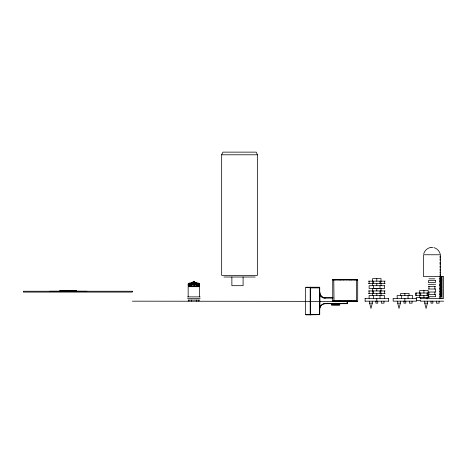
<?xml version="1.0" encoding="UTF-8"?>
<svg xmlns="http://www.w3.org/2000/svg" width="467" height="467" viewBox="0 0 467 467"><rect width="100%" height="100%" fill="white"/><g stroke="black" fill="none" stroke-linecap="round" stroke-linejoin="round"><path stroke-width="0.7" d="M325.306 297.823A5.581 5.581 0 0 1 319.726 292.243L319.726 293.177M331.535 304.922L339.626 304.992L339.813 303.515L339.626 304.992L331.535 304.992M193.18 286.09L193.344 283.352L192.258 283.352L192.007 283.755L191.756 284.339L196.023 284.339L195.504 283.352L194.424 283.352L194.424 283.755M193.18 284.339L193.262 283.755M337.688 279.803L337.746 279.505M372.304 301.174L372.304 303.159L370.967 308.442L369.631 303.159L369.631 301.174M400.365 301.174L400.365 303.159L399.028 308.442L397.691 303.159L397.691 301.174M427.422 301.174L427.422 303.159L426.085 308.442L424.748 303.159L424.748 301.174M423.738 253.768C424.626 250.487 427.55 247.901 430.918 247.422M356.543 301.454L356.654 279.92L356.315 279.505M333.782 280.002L333.963 279.505M351.155 301.454L351.289 301.139M339.153 280.002L339.357 279.505M324.804 303.632L347.261 303.538L324.203 303.562M221.662 154.781L222.864 152.137L256.22 152.137L257.422 154.781L257.422 275.372L221.662 275.372L221.662 154.781L257.422 154.781M335.002 303.632L335.213 303.211M341.196 279.803L341.348 279.505M190.688 284.339L191.447 283.352L190.898 283.352L189.964 284.339L189.964 286.09M356.315 301.139L356.654 300.625L333.782 300.625L334.121 301.139M349.742 301.454L349.952 301.139M340.484 280.002L340.817 279.505M190.431 283.755L190.022 284.339L190.022 286.09M333.782 279.92L334.121 279.505L333.782 279.908L334.028 301.139M310.619 314.653L310.193 314.653L310.193 287.631L310.549 287.234L310.549 287.631M343.601 279.803L343.887 279.505M329.667 303.632L330.07 303.211M191.044 286.09L191.044 283.755L190.74 284.339L188.528 284.339L189.795 283.352L190.349 283.352L190.349 283.755M310.193 287.631L310.619 287.234L310.619 287.631M327.624 303.632L328.073 303.211M188.528 284.339L189.164 283.755M326.923 303.632L327.39 303.211M193.385 281.706L191.995 282.885L193.385 281.706L194.33 281.706L195.737 282.885L194.33 281.706M332.948 279.803L333.321 279.505M343.601 279.908L344.103 279.505M335.504 279.803L335.878 279.505L335.399 279.803M190.349 283.352L189.246 284.339L189.246 286.09L189.795 283.352M319.673 314.653L305.897 314.863M310.578 314.863L310.999 314.653L310.578 314.653M310.829 314.863L311.25 314.653M305.897 287.234L319.305 287.234L319.726 287.631L319.726 314.653L319.305 314.653M431.047 247.329L432.81 247.329M440.048 256.214L440.048 257.527M440.048 258.835L440.048 260.317M440.048 262.209L440.048 264.363M440.048 266.05L440.048 267.568M440.048 269.138L440.048 270.393M440.048 271.899L440.048 273.154M440.048 274.403L440.282 276.581M223.915 277.019L255.169 277.019M441.969 277.982L439.762 277.982L439.762 279.301L441.969 279.301M428.975 278.834L434.876 278.834M332.738 279.803L357.699 279.803M332.738 279.908L356.654 279.92M357.699 280.002L356.654 280.002L356.473 279.505M441.969 280.603L439.762 280.603L439.762 282.091L441.969 282.091M368.405 281.163L385.217 281.163M196.315 283.755L196.315 283.352L196.852 283.352L197.792 284.339L197.792 286.09M197.383 283.755L197.383 283.352L197.92 283.352L199.199 284.339L197.033 284.339L196.315 283.352M368.405 283.65L385.217 283.65M441.969 283.977L439.762 283.977L439.762 286.131L441.969 286.131M428.221 284.31L435.629 284.31M188.166 284.923L188.58 284.923M190.688 284.923L191.756 284.923M196.023 284.923L197.086 284.923M199.14 284.923L199.549 284.923M428.221 286.592L435.629 286.592M319.726 287.631L305.476 287.631L305.476 314.653L319.726 314.653M441.969 287.824L439.762 287.824L439.762 289.342L441.969 289.342M310.193 287.9L319.661 287.9M428.216 289.009L435.635 289.009L435.635 292.027L428.216 292.027M441.969 290.912L439.762 290.912L439.762 292.161L441.969 292.161M67.423 290.964L68.958 290.964M75.52 290.953L71.223 291.122M368.405 290.953L385.217 290.953M66.256 291.04L61.521 291.25M67.423 291.122L66.53 291.227M68.398 291.122L75.123 291.04M49.525 291.25L62.607 291.227M72.799 291.227L86.85 291.25M429.669 293.025L415.519 293.025L415.519 295.506L428.461 295.506M368.405 293.434L385.217 293.434M441.969 293.667L439.762 293.667L439.762 294.922L441.969 294.922M428.21 294.572L435.647 294.572L435.647 296.703L428.21 296.703M441.969 296.177L439.762 296.177L439.762 298.349M187.565 296.878L200.15 296.878M429.29 297.555L416.225 297.555L416.225 298.985M323.66 297.823L333 297.823M323.66 297.964L333 297.964M365.083 298.349L388.532 298.349M420.207 298.349L443.65 298.349L443.65 276.528L440.101 276.528L440.101 296.177M187.565 298.682L200.15 298.682M188.166 300.094L199.549 300.094M416.225 300.421L420.738 300.421M332.738 300.725L333.782 300.725M132.389 301.174L333.018 301.373M365.083 301.174L388.532 301.174M420.207 301.174L443.65 301.174M332.924 301.454L357.518 301.454M369.631 303.159L372.304 303.159M397.691 303.159L400.365 303.159M424.748 303.159L427.422 303.159M324.203 303.702L347.261 303.702L347.261 301.454M331.342 304.659L339.813 304.659M310.193 314.384L319.621 314.384L319.621 287.9M323.368 297.777L321.821 297.076M433.931 247.627C436.878 248.415 439.313 250.82 440.118 253.768M354.307 279.505L355.037 279.908M308.786 314.653L309.154 314.863M355.037 279.803L354.576 279.505L354.932 279.803M197.383 283.352L198.493 284.339L198.493 286.09L198.44 284.339L197.938 283.755M357.121 279.505L357.488 279.803M343.73 303.211L344.197 303.632L344.197 303.211M343.63 303.211L344.091 303.632M320.66 295.961L321.588 296.895M199.14 284.339L197.915 283.352L197.915 283.755M353.758 279.505L354.044 279.803M316.737 287.234L317.111 287.631M346.555 279.505L346.835 279.803M321.366 296.673L320.047 294.379L319.726 292.243M197.319 283.755L197.734 284.339L197.734 286.09M349.62 279.505L349.952 280.002M340.484 301.139L340.694 301.454M197.086 284.339L196.7 283.755L196.735 286.09M356.992 279.505L357.278 280.002M349.088 279.505L349.24 279.803M351.079 279.505L351.289 280.002M339.153 301.139L339.281 301.454M333.782 301.139L333.899 301.454M194.424 283.352L194.605 286.09M352.69 279.505L352.754 279.803M193.863 281.706L193.875 282.885M441.969 276.528L441.969 298.349M441.659 276.528L441.659 296.177M440.498 276.528L440.498 296.177M440.282 277.982L440.282 279.301M440.282 280.603L440.282 282.091M440.282 283.977L440.282 286.131M440.282 287.824L440.282 289.342M440.282 290.912L440.282 292.161M440.282 293.667L440.282 294.922M440.282 296.177L440.282 298.349M439.108 301.174L439.108 303.159L436.435 303.159L436.435 301.174M434.876 286.592L434.876 289.009M434.876 292.027L434.876 294.572M432.851 301.174L432.851 303.159L431.006 303.159L431.006 301.174M428.975 286.592L428.975 289.009M428.128 293.025L428.128 290.445L419.722 290.445L419.722 293.025M428.128 295.506L428.128 297.555M427.947 293.025L427.947 295.506M427.112 293.025L427.112 295.506M427.112 297.555L427.112 298.985M423.925 290.445L423.925 293.025M423.925 295.506L423.925 297.555M420.738 293.025L420.738 295.506M420.738 297.555L420.738 298.985M419.903 293.025L419.903 295.506M419.722 295.506L419.722 297.555M416.225 293.025L416.225 295.506M412.571 298.349L412.571 295.483L397.172 295.483L397.172 298.349M412.052 301.174L412.052 303.159L409.378 303.159L409.378 301.174M409.074 295.483L409.074 293.434L400.668 293.434L400.668 295.483M408.059 295.483L408.059 298.349M405.794 301.174L405.794 303.159L403.949 303.159L403.949 301.174M404.871 293.434L404.871 295.483M404.871 298.349L404.871 301.174M401.684 295.483L401.684 298.349M388.497 298.349L388.497 301.174M384.51 281.163L384.51 283.65M384.51 290.953L384.51 293.434M384.51 298.349L384.51 295.483L369.111 295.483L369.111 298.349M383.991 301.174L383.991 303.159L381.311 303.159L381.311 301.174M381.014 281.163L381.014 278.589L372.608 278.589L372.608 281.163M381.014 283.65L381.014 285.699M381.014 290.953L381.014 288.373L372.608 288.373L372.608 290.953M381.014 293.434L381.014 295.483M380.833 281.163L380.833 283.65M380.833 290.953L380.833 293.434M379.998 281.163L379.998 283.65M379.998 285.699L379.998 288.565M379.998 290.953L379.998 293.434M379.998 295.483L379.998 298.349M377.733 301.174L377.733 303.159L375.882 303.159L375.882 301.174M376.811 278.589L376.811 281.163M376.811 283.65L376.811 285.699M376.811 288.373L376.811 290.953M376.811 293.434L376.811 295.483M376.811 298.349L376.811 301.174M373.618 281.163L373.618 283.65M373.618 285.699L373.618 288.565M373.618 290.953L373.618 293.434M373.618 295.483L373.618 298.349M372.783 281.163L372.783 283.65M372.783 290.953L372.783 293.434M372.608 283.65L372.608 285.699M372.608 293.434L372.608 295.483M369.111 281.163L369.111 283.65M369.111 290.953L369.111 293.434M365.124 298.349L365.124 301.174M347.168 301.454L347.109 303.55M340.034 303.211L340.034 303.515M319.504 287.9L319.504 314.384M319.305 287.234L319.305 287.631M310.537 287.9L310.537 314.384M310.45 287.9L310.45 314.384M310.415 287.9L310.415 314.384M243.097 277.019L243.097 285.687L231.871 285.687L231.871 277.019M199.549 296.878L199.549 286.697L188.166 286.697L188.166 296.878M199.187 283.755L199.187 286.09M198.866 300.094L198.849 301.174M198.189 283.755L198.189 282.949L189.526 282.949L189.526 283.755M197.086 283.755L197.086 286.09M197.033 284.339L197.033 286.09M196.852 283.352L196.852 283.755M196.519 282.949L196.502 282.43L191.196 282.43L191.213 282.949M196.391 300.094L196.391 301.174M196.047 282.949L196.023 286.09M195.504 283.352L195.504 283.755M193.881 282.43L193.881 282.949M193.344 283.352L193.344 283.755M192.258 283.352L192.258 283.755M191.756 283.755L191.756 286.09M191.721 282.949L191.721 283.755M191.447 283.352L191.447 283.755M191.382 300.094L191.382 301.174M190.898 283.352L190.898 283.755M190.688 283.755L190.688 286.09M188.849 300.094L188.866 301.174M188.516 283.755L188.58 286.09M76.676 291.25L76.676 290.824L59.706 290.824L59.706 291.25M76.425 290.824L76.425 291.25M75.677 290.824L75.677 291.25M75.59 290.824L75.59 291.227M75.502 290.824L75.502 291.25M71.323 290.953L71.323 291.25M70.213 291.227L70.213 290.888L62.175 290.912L62.175 291.25M70.097 290.824L70.097 291.227M69.723 290.888L69.723 291.227M69.641 290.824L69.612 291.122M69.233 290.824L69.233 291.227M69.075 290.824L69.128 291.25M69.005 290.824L68.958 291.25M68.596 290.824L68.596 291.25M68.188 290.824L68.188 291.25M67.779 290.824L67.779 291.25M67.423 290.888L67.423 291.25M67.371 291.25L67.301 290.824L67.248 291.25M67.143 290.824L67.143 291.227M67.038 290.912L67.038 291.25M66.74 290.824L66.74 291.25M66.658 290.888L66.658 291.227M66.285 290.824L66.256 291.25M66.145 290.824L66.168 291.227M62.858 290.912L62.817 291.25M60.879 290.824L60.879 291.25M60.786 290.824L60.786 291.227M60.704 290.824L60.704 291.25M59.951 290.824L59.951 291.25M319.726 309.282A5.581 5.581 0 0 1 325.306 303.702M325.301 297.975A5.727 5.727 0 0 1 320.012 294.438L319.877 294.047L319.877 307.479L320.012 307.088A5.727 5.727 0 0 1 325.301 303.55M440.334 254.76L423.522 254.76L423.522 276.581L440.334 276.581L440.334 254.76M357.699 279.505L332.738 279.505L332.738 301.139L357.699 301.139L357.699 279.505M435.372 280.509L428.478 280.509L428.478 282.57L435.372 282.57L435.372 280.509M199.549 283.755L188.166 283.755L188.166 286.09L199.549 286.09L199.549 283.755M384.51 285.699L369.111 285.699L369.111 288.565L384.51 288.565L384.51 285.699M132.389 291.25L23.35 291.25L23.35 292.091L132.389 292.091L132.389 291.25M416.593 298.349L393.15 298.349L393.185 301.174L416.593 301.174L416.558 298.349"/></g></svg>
